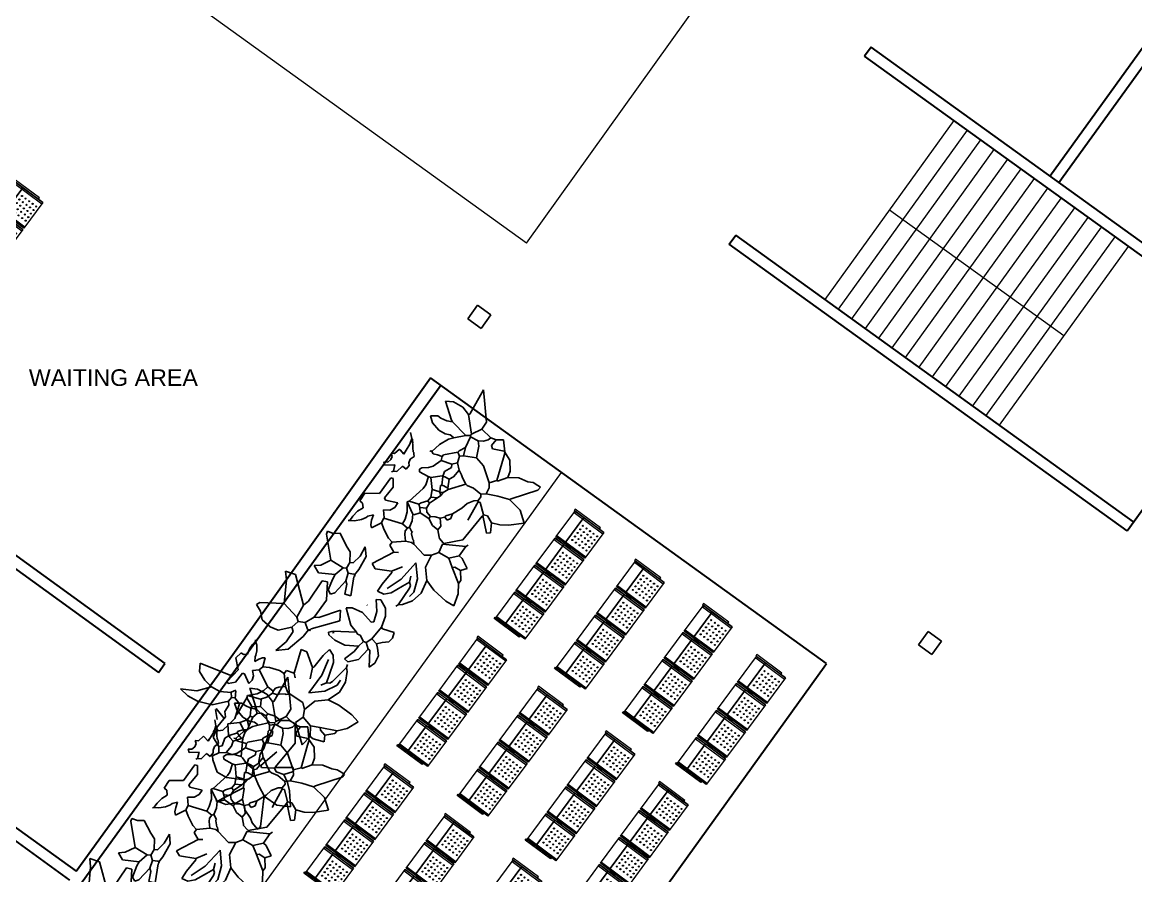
# Model space of a CAD drawing. Header units: metres. Extents: x 141303 to 146299, y 125960 to 127091.
# Drawn here: x 145985.33 to 146005.54, y 126148.64 to 126164.12 of the extents above; entities that cross this region are included whole.
import ezdxf

# ---------------------------------------------------------------- set-up
doc = ezdxf.new("R2010")
doc.units = ezdxf.units.M
doc.header["$MEASUREMENT"] = 0
for name, color, linetype, lineweight in [('ELEVATION', 7, 'Continuous', 20), ('LETTERING', 50, 'Continuous', 30), ('new column', 4, 'Continuous', 25), ('NVMI_WALL', 7, 'Continuous', 30), ('STAIR', 93, 'Continuous', 25)]:
    doc.layers.add(name, color=color, linetype=linetype, lineweight=lineweight)
doc.layers.add('FURNITURE', color=6, linetype='Continuous')
doc.layers.add('Plants', color=92, linetype='Continuous')
doc.layers.get('0').off()
doc.styles.get("Standard").update_dxf_attribs({"font": 'arial.ttf'})

# ---------------------------------------------------------------- blocks, each defined once
blk = doc.blocks.new('6')
at = {"layer": 'Plants'}
for p, q in [((5427.1, 14760.7), (5428.5, 14780.5)), ((5428.5, 14780.5), (5446, 14753.6)), ((5478.5, 14773.4), (5492, 14782.8)), ((5492, 14782.8), (5512.5, 14718.4)), ((5431.2, 14739.4), (5427.1, 14760.7)), ((5471.7, 14755), (5478.5, 14773.4)), ((5645.7, 14756.7), (5650.5, 14771.1)), ((5657.7, 14768.7), (5650.5, 14771.1)), ((5686.5, 14730.3), (5657.7, 14768.7)), ((5724.9, 14756.7), (5736.9, 14768.7)), ((5744.1, 14749.5), (5736.9, 14768.7)), ((5446, 14753.6), (5470.4, 14736.6)), ((5470.4, 14736.6), (5471.7, 14755)), ((5633.4, 14722.7), (5634.5, 14743.4)), ((5634.5, 14743.4), (5645.7, 14756.7)), ((5686.5, 14730.3), (5724.9, 14756.7)), ((5708.1, 14699.1), (5744.1, 14749.5)), ((5810, 14713.7), (5844.1, 14753)), ((5844.1, 14753), (5849.6, 14754.9)), ((5853.3, 14743.8), (5849.6, 14754.9)), ((5861.9, 14733.6), (5853.3, 14743.8)), ((5935.7, 14743.8), (5953.4, 14746)), ((5935.7, 14743.8), (5935.7, 14737.2)), ((5953.4, 14746), (5971.1, 14723.9)), ((6020.4, 14750.6), (6024.1, 14756.2)), ((6033.3, 14735.9), (6020.4, 14750.6)), ((6028.8, 14750.1), (6024.1, 14756.2)), ((6036.3, 14748.8), (6028.8, 14750.1)), ((6042.6, 14750.8), (6036.3, 14748.8)), ((6046.2, 14756.2), (6042.6, 14750.8)), ((6049.9, 14750.6), (6046.2, 14756.2)), ((6062.8, 14748.8), (6049.9, 14750.6)), ((6061, 14735.9), (6062.8, 14746.9)), ((6062.8, 14746.9), (6062.8, 14748.8)), ((6094.2, 14743.3), (6083.3, 14738.9)), ((6094.2, 14743.3), (6101.6, 14752.5)), ((6094.2, 14741.4), (6094.2, 14743.3)), ((6151.4, 14743.3), (6143.8, 14731.6)), ((6151.4, 14743.3), (6160.7, 14732.2)), ((5443.8, 14713), (5431.2, 14739.4)), ((5470.4, 14736.6), (5473.4, 14718.1)), ((5544, 14735.9), (5529.3, 14717.4)), ((5558.8, 14734), (5544, 14735.9)), ((5558.8, 14734), (5558.8, 14728.5)), ((5558.8, 14728.5), (5564.3, 14723)), ((5574.5, 14726.3), (5585.3, 14727.4)), ((5585.3, 14727.4), (5593.9, 14726.6)), ((5593.9, 14726.6), (5595.7, 14728.5)), ((5681.7, 14694.3), (5686.5, 14730.3)), ((5775.5, 14717.3), (5781.1, 14732.1)), ((5790.3, 14722.8), (5781.1, 14732.1)), ((5850.8, 14707.8), (5861.9, 14733.6)), ((5893.6, 14735), (5891.4, 14737.2)), ((5903.9, 14735.8), (5893.6, 14735)), ((5893.6, 14735), (5899, 14727.3)), ((5899, 14727.3), (5909.2, 14718.3)), ((5916.9, 14734.5), (5903.9, 14735.8)), ((5929, 14730.5), (5916.9, 14734.5)), ((5935.7, 14737.2), (5929, 14730.5)), ((6018.6, 14732.2), (6022.2, 14730.3)), ((6022.2, 14730.3), (6033.3, 14735.9)), ((6025.9, 14724.8), (6022.2, 14730.3)), ((6069.8, 14736.9), (6061, 14735.9)), ((6083.3, 14738.9), (6069.8, 14736.9)), ((6075.8, 14724.8), (6081.3, 14730.3)), ((6081.3, 14730.3), (6094.2, 14741.4)), ((6143.8, 14731.6), (6140.7, 14713.2)), ((6161.2, 14724.4), (6160.7, 14732.2)), ((6171.7, 14706.3), (6192.8, 14738.9)), ((6192.8, 14738.9), (6201.5, 14726)), ((5469.7, 14692.7), (5443.8, 14713)), ((5473.4, 14718.1), (5486, 14699.7)), ((5496, 14715.6), (5497.9, 14719.3)), ((5507.1, 14706.3), (5496, 14715.6)), ((5529.3, 14717.4), (5497.9, 14719.3)), ((5564.3, 14723), (5574.5, 14726.3)), ((5580.9, 14712.8), (5573.4, 14708.9)), ((5589.4, 14720.2), (5580.9, 14712.8)), ((5593.9, 14726.6), (5589.4, 14720.2)), ((5638.5, 14706.3), (5633.4, 14722.7)), ((5793.4, 14689.7), (5775.5, 14717.3)), ((5810, 14713.7), (5790.3, 14722.8)), ((5813.7, 14686), (5810, 14713.7)), ((5909.2, 14718.3), (5918.1, 14713.6)), ((5918.1, 14713.6), (5922.4, 14712.8)), ((5922.4, 14712.8), (5931.3, 14706.2)), ((5971.1, 14723.9), (6008.8, 14726.1)), ((5997.7, 14710.6), (6011, 14721.7)), ((6011, 14721.7), (6008.8, 14726.1)), ((6040.7, 14723), (6025.9, 14724.8)), ((6040.7, 14713.7), (6040.7, 14723)), ((6049.9, 14713.7), (6040.7, 14713.7)), ((6054, 14717.4), (6049.9, 14713.7)), ((6061.2, 14719.8), (6054, 14717.4)), ((6070.2, 14717.4), (6061.2, 14719.8)), ((6073.9, 14721.1), (6070.2, 14717.4)), ((6073.9, 14721.1), (6075.8, 14723)), ((6075.8, 14723), (6075.8, 14724.8)), ((6140.7, 14713.2), (6142.9, 14698.6)), ((6164.3, 14712.5), (6161.2, 14724.4)), ((6169.9, 14702.7), (6164.3, 14712.5)), ((6201.5, 14726), (6205.3, 14705.6)), ((5441, 14702.2), (5427.7, 14687.4)), ((5438.3, 14677.9), (5443.2, 14702.2)), ((5486.3, 14700.1), (5478.9, 14692.7)), ((5495.7, 14695.4), (5486.3, 14700.1)), ((5529.3, 14706.3), (5507.1, 14706.3)), ((5521.9, 14684.2), (5531.1, 14702.7)), ((5531.1, 14702.7), (5529.3, 14706.3)), ((5545.9, 14695.3), (5539.2, 14686.9)), ((5555.1, 14686), (5545.9, 14695.3)), ((5569.9, 14708.2), (5562.5, 14702.7)), ((5562.5, 14702.7), (5571.1, 14699.3)), ((5573.4, 14708.9), (5569.9, 14708.2)), ((5571.1, 14699.3), (5577.5, 14695.7)), ((5577.5, 14695.7), (5580.9, 14691.6)), ((5660.1, 14689.6), (5638.5, 14706.3)), ((5681.7, 14694.3), (5708.1, 14699.1)), ((5720.1, 14696.8), (5708.1, 14699.1)), ((5768.1, 14701.5), (5720.1, 14696.8)), ((5772.9, 14691.9), (5768.1, 14701.5)), ((5830.3, 14682.4), (5846.9, 14695.3)), ((5846.9, 14695.3), (5850.8, 14707.8)), ((5913.2, 14697.9), (5909.1, 14692.9)), ((5921, 14702.1), (5913.2, 14697.9)), ((5931.3, 14706.2), (5921, 14702.1)), ((5940.1, 14686.2), (5951.2, 14697.3)), ((5951.2, 14697.3), (5959.2, 14687.2)), ((5968.9, 14706.2), (5971.1, 14710.6)), ((5980, 14684), (5968.9, 14706.2)), ((5971.1, 14710.6), (5997.7, 14710.6)), ((6099.8, 14697.1), (6097.9, 14700.8)), ((6097.9, 14691.6), (6099.8, 14697.1)), ((6119.9, 14694.3), (6099.8, 14697.1)), ((6101.6, 14697.1), (6099.8, 14697.1)), ((6142.9, 14698.6), (6147.8, 14689.7)), ((6166.2, 14665.7), (6169.9, 14702.7)), ((6169.9, 14702.7), (6171.7, 14706.3)), ((6205.3, 14705.6), (6201.3, 14687.9)), ((6256.9, 14695.5), (6203.1, 14686)), ((6212.3, 14651), (6256.9, 14695.5)), ((5442, 14677.9), (5449.4, 14685.3)), ((5449.4, 14685.3), (5464.1, 14687.2)), ((5464.1, 14687.2), (5469.7, 14692.7)), ((5469.7, 14692.7), (5478.9, 14692.7)), ((5482.6, 14687.2), (5478.9, 14692.7)), ((5479.5, 14673.2), (5482.6, 14687.2)), ((5494.4, 14695.1), (5482.2, 14686.5)), ((5530.7, 14683.3), (5521.9, 14684.2)), ((5539.2, 14686.9), (5530.7, 14683.3)), ((5540.3, 14651), (5555.1, 14686)), ((5564.3, 14684.2), (5555.1, 14686)), ((5564.3, 14684.2), (5580.9, 14691.6)), ((5564.3, 14684.2), (5571.4, 14672.7)), ((5604.8, 14684.6), (5622.4, 14667.3)), ((5631.3, 14679.9), (5604.8, 14684.6)), ((5631.3, 14679.9), (5655.3, 14682.4)), ((5655.3, 14682.4), (5660.1, 14689.6)), ((5676.9, 14687.1), (5660.1, 14689.6)), ((5676.9, 14687.1), (5681.7, 14694.3)), ((5684.1, 14675.2), (5676.9, 14687.1)), ((5744.1, 14670.4), (5772.9, 14691.9)), ((5761.6, 14680.9), (5758.6, 14672.1)), ((5784.2, 14687.9), (5761.6, 14680.9)), ((5784.2, 14687.9), (5793.4, 14689.7)), ((5813.7, 14686), (5793.4, 14689.7)), ((5811.8, 14671.3), (5817.4, 14680.5)), ((5817.4, 14680.5), (5813.7, 14686)), ((5817.4, 14680.5), (5830.3, 14682.4)), ((5834, 14676.8), (5830.3, 14682.4)), ((5929, 14684), (5909.1, 14692.9)), ((5930, 14684.2), (5922.9, 14672.7)), ((5930, 14684.2), (5939.2, 14686)), ((5954, 14651), (5939.2, 14686)), ((5959.2, 14687.2), (5969.4, 14683)), ((5969.4, 14683), (5980, 14684)), ((6053.6, 14689.7), (6057.3, 14693.4)), ((6057.3, 14671.3), (6053.6, 14689.7)), ((6057.3, 14693.4), (6062.8, 14691.6)), ((6062.8, 14691.6), (6071.6, 14681.8)), ((6071.6, 14681.8), (6079.2, 14676.8)), ((6101.6, 14684.2), (6097.9, 14691.6)), ((6105.3, 14675), (6101.6, 14684.2)), ((6139.1, 14686.7), (6119.9, 14694.3)), ((6147.8, 14680.5), (6139.1, 14686.7)), ((6147.8, 14689.7), (6147.8, 14682.4)), ((6147.8, 14680.5), (6147.8, 14682.4)), ((6166.2, 14665.7), (6147.8, 14680.5)), ((6175.4, 14658.4), (6201.3, 14687.9)), ((6203.1, 14686), (6201.3, 14687.9)), ((5389, 14651), (5396.4, 14671.3)), ((5408.4, 14674.8), (5396.4, 14671.3)), ((5404.7, 14677.9), (5442, 14677.9)), ((5419, 14665.7), (5404.8, 14677.9)), ((5418.5, 14651), (5435.1, 14665.7)), ((5433.1, 14663.9), (5419, 14665.7)), ((5451.8, 14649.1), (5435.1, 14665.7)), ((5479.5, 14673.2), (5451.5, 14661.5)), ((5461, 14663.9), (5457.8, 14664.2)), ((5497.9, 14669.4), (5461, 14663.9)), ((5490.5, 14651), (5497.9, 14669.4)), ((5497.9, 14669.4), (5501.6, 14671.3)), ((5512.7, 14647.3), (5501.6, 14671.3)), ((5501.6, 14671.3), (5516.5, 14658.8)), ((5571.4, 14672.7), (5579.6, 14654.2)), ((5622.4, 14667.3), (5660.1, 14660.8)), ((5676.9, 14663.2), (5684.1, 14675.2)), ((5703.3, 14668), (5684.1, 14675.2)), ((5703.3, 14668), (5744.1, 14670.4)), ((5708.1, 14660.8), (5703.3, 14668)), ((5758.6, 14672.1), (5765.7, 14667.6)), ((5797.1, 14665.7), (5765.7, 14667.6)), ((5793.4, 14660.2), (5797.1, 14665.7)), ((5797.1, 14665.7), (5811.8, 14671.3)), ((5817.4, 14662), (5811.8, 14671.3)), ((5859.3, 14665.2), (5830.3, 14660.2)), ((5852.4, 14675), (5834, 14676.8)), ((5852.4, 14675), (5872.9, 14678.5)), ((5872.9, 14678.5), (5859.3, 14665.2)), ((5922.9, 14672.7), (5914.8, 14654.2)), ((5992.7, 14671.3), (5977.8, 14658.8)), ((5981.6, 14647.3), (5992.7, 14671.3)), ((5996.4, 14669.4), (5992.7, 14671.3)), ((5996.4, 14669.4), (6033.3, 14663.9)), ((6003.8, 14651), (5996.4, 14669.4)), ((6033.3, 14663.9), (6041.7, 14664.6)), ((6041.7, 14664.6), (6057.5, 14670.9)), ((6042.6, 14649.1), (6059.2, 14665.7)), ((6059.2, 14665.7), (6057.3, 14671.3)), ((6075.8, 14651), (6059.2, 14665.7)), ((6079.2, 14676.8), (6097.9, 14671.3)), ((6097.9, 14671.3), (6105.3, 14675)), ((6105.3, 14651), (6097.9, 14671.3)), ((6109, 14675), (6105.3, 14675)), ((6131.1, 14656.5), (6109, 14675)), ((6171.7, 14658.4), (6166.2, 14665.7)), ((5361.3, 14643.6), (5366.9, 14649.1)), ((5379.8, 14643.6), (5366.9, 14649.1)), ((5379.8, 14643.6), (5389, 14651)), ((5394.5, 14647.3), (5389, 14651)), ((5409.3, 14652.8), (5394.5, 14647.3)), ((5418.5, 14649.1), (5409.3, 14652.8)), ((5416.7, 14645.4), (5418.5, 14649.1)), ((5418.5, 14649.1), (5418.5, 14651)), ((5433.3, 14639.9), (5418.5, 14649.1)), ((5451.5, 14661.5), (5437.6, 14663.3)), ((5446.2, 14636.2), (5451.8, 14649.1)), ((5464.7, 14641.7), (5451.8, 14649.1)), ((5473.9, 14641.7), (5485, 14649.1)), ((5485, 14649.1), (5490.5, 14651)), ((5494.2, 14645.4), (5490.5, 14651)), ((5516.5, 14658.8), (5530.1, 14652.8)), ((5530.1, 14652.8), (5540.3, 14651)), ((5540.3, 14638.1), (5540.3, 14651)), ((5579.6, 14654.2), (5580.9, 14643.6)), ((5676.9, 14660.8), (5660.1, 14660.8)), ((5676.9, 14660.8), (5676.9, 14663.2)), ((5679.3, 14658.4), (5676.9, 14660.8)), ((5676.9, 14658.4), (5676.9, 14660.8)), ((5676.9, 14658.4), (5679.3, 14658.4)), ((5679.3, 14658.4), (5681.7, 14658.4)), ((5729.7, 14624.8), (5681.7, 14658.4)), ((5746.5, 14636.8), (5708.1, 14660.8)), ((5775.7, 14650.6), (5793.4, 14660.2)), ((5781.2, 14639.6), (5775.7, 14650.6)), ((5781.2, 14639.6), (5813.7, 14658.4)), ((5815.5, 14658.4), (5813.7, 14658.4)), ((5815.5, 14658.4), (5817.4, 14660.2)), ((5817.4, 14658.4), (5815.5, 14658.4)), ((5817.4, 14660.2), (5817.4, 14662)), ((5817.4, 14660.2), (5830.3, 14660.2)), ((5817.4, 14658.4), (5817.4, 14660.2)), ((5914.8, 14654.2), (5913.4, 14643.6)), ((5964.2, 14652.8), (5954, 14651)), ((5954, 14638.1), (5954, 14651)), ((5977.8, 14658.8), (5964.2, 14652.8)), ((6000.1, 14645.4), (6003.8, 14651)), ((6009.3, 14649.1), (6003.8, 14651)), ((6020.4, 14641.7), (6009.3, 14649.1)), ((6029.6, 14641.7), (6042.6, 14649.1)), ((6048.1, 14636.2), (6042.6, 14649.1)), ((6061, 14639.9), (6075.8, 14649.1)), ((6075.8, 14649.1), (6085, 14652.8)), ((6075.8, 14649.1), (6075.8, 14651)), ((6077.6, 14645.4), (6075.8, 14649.1)), ((6085, 14652.8), (6099.8, 14647.3)), ((6099.8, 14647.3), (6105.3, 14651)), ((6114.5, 14643.6), (6105.3, 14651)), ((6114.5, 14643.6), (6127.4, 14649.1)), ((6127.4, 14649.1), (6131.1, 14656.5)), ((6133, 14643.6), (6127.4, 14649.1)), ((6134.8, 14656.5), (6131.1, 14656.5)), ((6133, 14643.6), (6147.8, 14651)), ((6147.8, 14651), (6134.8, 14656.5)), ((6147.8, 14651), (6169.9, 14656.5)), ((6169.9, 14656.5), (6171.7, 14658.4)), ((6173.6, 14639.9), (6169.9, 14656.5)), ((6175.4, 14658.4), (6171.7, 14658.4)), ((6195.7, 14649.1), (6175.4, 14658.4)), ((6193.9, 14625.1), (6195.7, 14649.1)), ((6195.7, 14649.1), (6212.3, 14651)), ((5348.4, 14621.4), (5361.3, 14643.6)), ((5389, 14632.5), (5379.8, 14643.6)), ((5392.7, 14623.3), (5389, 14632.5)), ((5389, 14632.5), (5405.6, 14632.5)), ((5405.6, 14632.5), (5414.8, 14636.2)), ((5414.8, 14636.2), (5416.7, 14645.4)), ((5429.6, 14627), (5414.8, 14636.2)), ((5429.6, 14627), (5431.5, 14636.2)), ((5431.5, 14636.2), (5433.3, 14639.9)), ((5435.1, 14641.7), (5433.3, 14639.9)), ((5446.2, 14634.4), (5435.1, 14641.7)), ((5442.5, 14628.8), (5446.2, 14634.4)), ((5446.2, 14634.4), (5446.2, 14636.2)), ((5449.9, 14628.8), (5446.2, 14634.4)), ((5457.3, 14630.7), (5464.7, 14641.7)), ((5457.3, 14630.7), (5475.7, 14636.2)), ((5464.7, 14641.7), (5473.9, 14641.7)), ((5475.7, 14636.2), (5473.9, 14641.7)), ((5486.8, 14634.4), (5475.7, 14636.2)), ((5486.8, 14634.4), (5494.2, 14645.4)), ((5492.4, 14628.8), (5486.8, 14634.4)), ((5501.6, 14638.1), (5494.2, 14645.4)), ((5499.7, 14617.8), (5501.6, 14638.1)), ((5501.6, 14638.1), (5512.7, 14645.4)), ((5523.7, 14639.9), (5512.7, 14647.3)), ((5512.7, 14645.4), (5512.7, 14647.3)), ((5536.7, 14636.2), (5523.7, 14639.9)), ((5536.7, 14636.2), (5540.3, 14638.1)), ((5540.3, 14627), (5536.7, 14636.2)), ((5547.7, 14638.1), (5540.3, 14638.1)), ((5553.3, 14634.4), (5547.7, 14638.1)), ((5562.5, 14625.1), (5553.3, 14634.4)), ((5562.5, 14625.1), (5580.9, 14643.6)), ((5588.3, 14643.6), (5580.9, 14643.6)), ((5593.9, 14628.8), (5588.3, 14643.6)), ((5593.9, 14628.8), (5638.2, 14647.3)), ((5625.2, 14608.5), (5641.9, 14636.2)), ((5638.2, 14647.3), (5641.9, 14636.2)), ((5729.7, 14624.8), (5746.5, 14636.8)), ((5856.1, 14647.3), (5852.4, 14636.2)), ((5869.1, 14608.5), (5852.4, 14636.2)), ((5900.4, 14628.8), (5856.1, 14647.3)), ((5900.4, 14628.8), (5906, 14643.6)), ((5906, 14643.6), (5913.4, 14643.6)), ((5931.8, 14625.1), (5913.4, 14643.6)), ((5931.8, 14625.1), (5941, 14634.4)), ((5941, 14634.4), (5946.6, 14638.1)), ((5946.6, 14638.1), (5954, 14638.1)), ((5957.6, 14636.2), (5954, 14638.1)), ((5954, 14627), (5957.6, 14636.2)), ((5957.6, 14636.2), (5970.6, 14639.9)), ((5970.6, 14639.9), (5981.6, 14647.3)), ((5981.6, 14645.4), (5981.6, 14647.3)), ((5992.7, 14638.1), (5981.6, 14645.4)), ((5992.7, 14638.1), (6000.1, 14645.4)), ((5994.6, 14617.8), (5992.7, 14638.1)), ((6007.5, 14634.4), (6000.1, 14645.4)), ((6001.9, 14628.8), (6007.5, 14634.4)), ((6007.5, 14634.4), (6018.6, 14636.2)), ((6018.6, 14636.2), (6020.4, 14641.7)), ((6037, 14630.7), (6018.6, 14636.2)), ((6029.6, 14641.7), (6020.4, 14641.7)), ((6037, 14630.7), (6029.6, 14641.7)), ((6044.4, 14628.8), (6048.1, 14634.4)), ((6048.1, 14634.4), (6059.2, 14641.7)), ((6048.1, 14634.4), (6048.1, 14636.2)), ((6051.8, 14628.8), (6048.1, 14634.4)), ((6059.2, 14641.7), (6061, 14639.9)), ((6062.8, 14636.2), (6061, 14639.9)), ((6064.7, 14627), (6062.8, 14636.2)), ((6064.7, 14627), (6079.5, 14636.2)), ((6079.5, 14636.2), (6077.6, 14645.4)), ((6088.7, 14632.5), (6079.5, 14636.2)), ((6105.3, 14632.5), (6088.7, 14632.5)), ((6101.6, 14623.3), (6105.3, 14632.5)), ((6105.3, 14632.5), (6114.5, 14643.6)), ((6145.9, 14621.4), (6133, 14643.6)), ((6145.9, 14621.4), (6166.2, 14632.5)), ((6166.2, 14632.5), (6173.6, 14639.9)), ((6173.6, 14639.9), (6179.7, 14631.5)), ((5352.1, 14601.1), (5348.4, 14621.4)), ((5396.4, 14617.8), (5392.7, 14623.3)), ((5401.9, 14604.8), (5396.4, 14617.8)), ((5401.9, 14604.8), (5431.5, 14625.1)), ((5431.5, 14625.1), (5429.6, 14627)), ((5431.5, 14625.1), (5442.5, 14628.8)), ((5442.5, 14628.8), (5449.9, 14628.8)), ((5449.9, 14628.8), (5457.3, 14630.7)), ((5488.7, 14610.4), (5494.2, 14617.8)), ((5494.2, 14617.8), (5492.4, 14628.8)), ((5494.2, 14617.8), (5499.7, 14617.8)), ((5505.3, 14603.9), (5499.7, 14617.8)), ((5544, 14625.1), (5540.3, 14627)), ((5540.3, 14625.1), (5540.3, 14627)), ((5551.4, 14615.9), (5544, 14625.1)), ((5557, 14614.1), (5562.5, 14625.1)), ((5593.9, 14628.8), (5588.3, 14621.4)), ((5694.4, 14608.2), (5694.6, 14624.3)), ((5694.6, 14624.3), (5698.3, 14628)), ((5705.7, 14622.5), (5698.3, 14628)), ((5704.7, 14618.9), (5702.3, 14621.3)), ((5733.3, 14585.5), (5705.7, 14622.5)), ((5736.7, 14602.9), (5757.3, 14631.7)), ((5757.3, 14631.7), (5764.7, 14622.5)), ((5764.7, 14622.5), (5770.6, 14601.1)), ((5900.4, 14628.8), (5906, 14621.4)), ((5937.3, 14614.1), (5931.8, 14625.1)), ((5942.9, 14615.9), (5950.3, 14625.1)), ((5950.3, 14625.1), (5954, 14627)), ((5954, 14625.1), (5954, 14627)), ((5989, 14603.9), (5994.6, 14617.8)), ((6000.1, 14617.8), (5994.6, 14617.8)), ((6000.1, 14617.8), (6001.9, 14628.8)), ((6005.6, 14610.4), (6000.1, 14617.8)), ((6044.4, 14628.8), (6037, 14630.7)), ((6051.8, 14628.8), (6044.4, 14628.8)), ((6062.8, 14625.1), (6051.8, 14628.8)), ((6062.8, 14625.1), (6064.7, 14627)), ((6092.4, 14604.8), (6062.8, 14625.1)), ((6092.4, 14604.8), (6097.9, 14617.8)), ((6097.9, 14617.8), (6101.6, 14623.3)), ((6142.2, 14601.1), (6145.9, 14621.4)), ((6179.7, 14631.5), (6187.3, 14626.1)), ((6187.3, 14626.1), (6193.9, 14625.1)), ((6197.6, 14614.1), (6193.9, 14625.1)), ((5370.5, 14571.6), (5352.1, 14601.1)), ((5398.2, 14588.2), (5401.9, 14601.1)), ((5401.9, 14601.1), (5401.9, 14604.8)), ((5477.6, 14595.6), (5485, 14601.1)), ((5485, 14601.1), (5488.7, 14610.4)), ((5496, 14590.1), (5485, 14601.1)), ((5505.3, 14590.1), (5505.3, 14603.9)), ((5551.4, 14614.1), (5551.4, 14615.9)), ((5557, 14608.5), (5551.4, 14614.1)), ((5557, 14608.5), (5557, 14614.1)), ((5557, 14608.5), (5560.6, 14579)), ((5625.2, 14608.5), (5604.9, 14597.4)), ((5625.2, 14608.5), (5627.1, 14606.7)), ((5627.1, 14606.7), (5656.6, 14606.7)), ((5656.6, 14606.7), (5673.2, 14604.8)), ((5673.2, 14604.8), (5669.5, 14591.9)), ((5699.4, 14586.9), (5694.4, 14608.2)), ((5733.3, 14585.5), (5736.7, 14602.9)), ((5770.6, 14601.1), (5766.6, 14576.3)), ((5837.7, 14606.7), (5821.1, 14604.8)), ((5821.1, 14604.8), (5824.8, 14591.9)), ((5867.2, 14606.7), (5837.7, 14606.7)), ((5869.1, 14608.5), (5867.2, 14606.7)), ((5869.1, 14608.5), (5889.4, 14597.4)), ((5937.3, 14608.5), (5933.7, 14579)), ((5937.3, 14608.5), (5942.9, 14614.1)), ((5937.3, 14608.5), (5937.3, 14614.1)), ((5942.9, 14614.1), (5942.9, 14615.9)), ((5989, 14590.1), (5989, 14603.9)), ((5998.3, 14590.1), (6009.3, 14601.1)), ((6009.3, 14601.1), (6005.6, 14610.4)), ((6016.7, 14595.6), (6009.3, 14601.1)), ((6092.4, 14601.1), (6092.4, 14604.8)), ((6096.1, 14588.2), (6092.4, 14601.1)), ((6123.8, 14571.6), (6142.2, 14601.1)), ((6179.1, 14608.5), (6182.8, 14614.1)), ((6190.2, 14588.2), (6179.1, 14608.5)), ((6182.8, 14614.1), (6197.6, 14614.1)), ((6190.2, 14586.4), (6206.8, 14603)), ((6206.8, 14603), (6197.6, 14614.1)), ((5304.1, 14588.2), (5310.4, 14568.4)), ((5304.1, 14586.4), (5304.1, 14588.2)), ((5398.2, 14569.8), (5398.2, 14588.2)), ((5442.5, 14580.8), (5462.8, 14588.2)), ((5462.8, 14588.2), (5473.9, 14595.6)), ((5462.8, 14588.2), (5472.1, 14584.5)), ((5472.1, 14584.5), (5479.4, 14588.2)), ((5473.9, 14595.6), (5477.6, 14595.6)), ((5479.4, 14588.2), (5477.6, 14595.6)), ((5505.3, 14590.1), (5496, 14590.1)), ((5514.5, 14579), (5505.3, 14590.1)), ((5656.9, 14594), (5625.4, 14584.6)), ((5658.5, 14582.7), (5669.5, 14591.9)), ((5714.9, 14565.2), (5699.4, 14586.9)), ((5731.5, 14581.8), (5733.3, 14585.5)), ((5790.1, 14580.7), (5807.2, 14596.6)), ((5812.7, 14589.2), (5805.4, 14571.8)), ((5807.2, 14596.6), (5812.7, 14589.2)), ((5835.8, 14582.7), (5824.8, 14591.9)), ((5837.4, 14594), (5868.9, 14584.6)), ((5979.8, 14579), (5989, 14590.1)), ((5989, 14590.1), (5998.3, 14590.1)), ((6014.9, 14588.2), (6016.7, 14595.6)), ((6022.2, 14584.5), (6014.9, 14588.2)), ((6020.4, 14595.6), (6016.7, 14595.6)), ((6031.5, 14588.2), (6020.4, 14595.6)), ((6031.5, 14588.2), (6022.2, 14584.5)), ((6051.8, 14580.8), (6031.5, 14588.2)), ((6096.1, 14569.8), (6096.1, 14588.2)), ((6190.2, 14588.2), (6183.9, 14568.4)), ((6190.2, 14586.4), (6190.2, 14588.2)), ((5315.2, 14580.8), (5305.9, 14584.5)), ((5357.6, 14562.4), (5315.2, 14580.8)), ((5357.6, 14562.4), (5370.5, 14571.6)), ((5370.5, 14571.6), (5378.2, 14564.9)), ((5390.8, 14562.4), (5398.2, 14569.8)), ((5401.9, 14566.1), (5398.2, 14569.8)), ((5416.3, 14572), (5411.1, 14566.1)), ((5429, 14579.1), (5416.3, 14572)), ((5442.5, 14580.8), (5429, 14579.1)), ((5516.4, 14577.2), (5514.5, 14579)), ((5518.2, 14566.1), (5516.4, 14577.2)), ((5551.4, 14567.9), (5560.6, 14579)), ((5625.4, 14584.6), (5582.6, 14582.2)), ((5582.6, 14582.2), (5604.7, 14560.2)), ((5619.7, 14567.9), (5608.6, 14573.5)), ((5619.7, 14567.9), (5634.5, 14573.5)), ((5634.5, 14573.5), (5658.5, 14582.7)), ((5701.1, 14564.7), (5678, 14570.8)), ((5678, 14561.6), (5678, 14570.8)), ((5727.8, 14563.4), (5733.3, 14576.3)), ((5733.3, 14576.3), (5731.5, 14581.8)), ((5770.3, 14572.6), (5766.6, 14576.3)), ((5770.3, 14572.6), (5790.1, 14580.7)), ((5805.4, 14571.8), (5793.5, 14562.1)), ((5859.8, 14573.5), (5835.8, 14582.7)), ((5874.6, 14567.9), (5859.8, 14573.5)), ((5868.9, 14584.6), (5911.7, 14582.2)), ((5874.6, 14567.9), (5885.7, 14573.5)), ((5911.7, 14582.2), (5889.6, 14560.2)), ((5942.9, 14567.9), (5933.7, 14579)), ((5976.1, 14566.1), (5978, 14577.2)), ((5978, 14577.2), (5979.8, 14579)), ((6051.8, 14580.8), (6065.3, 14579.1)), ((6065.3, 14579.1), (6078, 14572)), ((6078, 14572), (6083.2, 14566.1)), ((6092.4, 14566.1), (6096.1, 14569.8)), ((6103.5, 14562.4), (6096.1, 14569.8)), ((6123.8, 14571.6), (6116.1, 14564.9)), ((6136.7, 14562.4), (6123.8, 14571.6)), ((6136.7, 14562.4), (6179.1, 14580.8)), ((6179.1, 14580.8), (6188.4, 14584.5)), ((5310.4, 14568.4), (5326.5, 14554.2)), ((5326.5, 14554.2), (5339.2, 14549.5)), ((5339.2, 14549.5), (5357.6, 14560.5)), ((5357.6, 14560.5), (5357.6, 14562.4)), ((5378.2, 14564.9), (5390.8, 14562.4)), ((5390.8, 14562.4), (5379.9, 14541.8)), ((5411.1, 14566.1), (5401.9, 14566.1)), ((5413, 14564.2), (5411.1, 14566.1)), ((5411.1, 14560.5), (5413, 14564.2)), ((5425.9, 14540.2), (5411.1, 14560.5)), ((5413, 14564.2), (5453.6, 14556.8)), ((5518.2, 14564.2), (5489.4, 14540.2)), ((5496, 14527.3), (5521.3, 14565.2)), ((5518.2, 14566.1), (5518.2, 14564.2)), ((5538.5, 14560.5), (5521.3, 14565.2)), ((5534.8, 14538.4), (5538.5, 14560.5)), ((5551.4, 14567.9), (5538.5, 14560.5)), ((5577.3, 14562.4), (5551.4, 14567.9)), ((5595.7, 14543.9), (5577.3, 14562.4)), ((5604.7, 14560.2), (5629.5, 14548.8)), ((5623.4, 14562.4), (5619.7, 14567.9)), ((5628.9, 14560.5), (5623.4, 14562.4)), ((5667.7, 14556.8), (5628.9, 14560.5)), ((5662.1, 14550.7), (5667.7, 14556.8)), ((5667.7, 14556.8), (5673.2, 14558.7)), ((5694.6, 14548.6), (5678, 14561.6)), ((5714.9, 14565.2), (5701.1, 14564.7)), ((5727.8, 14563.4), (5714.9, 14565.2)), ((5722.3, 14546.8), (5729.7, 14557.9)), ((5729.7, 14557.9), (5727.8, 14563.4)), ((5742.6, 14554.2), (5729.7, 14557.9)), ((5740.7, 14541.2), (5742.6, 14554.2)), ((5742.6, 14554.2), (5772.1, 14554.2)), ((5770.3, 14550.5), (5772.1, 14554.2)), ((5793.5, 14562.1), (5772.1, 14554.2)), ((5826.6, 14556.8), (5821.1, 14558.7)), ((5826.6, 14556.8), (5865.4, 14560.5)), ((5832.2, 14550.7), (5826.6, 14556.8)), ((5889.6, 14560.2), (5864.8, 14548.8)), ((5865.4, 14560.5), (5870.9, 14562.4)), ((5870.9, 14562.4), (5874.6, 14567.9)), ((5898.6, 14543.9), (5917, 14562.4)), ((5917, 14562.4), (5942.9, 14567.9)), ((5942.9, 14567.9), (5955.8, 14560.5)), ((5955.8, 14560.5), (5973, 14565.2)), ((5959.5, 14538.4), (5955.8, 14560.5)), ((5998.3, 14527.3), (5973, 14565.2)), ((5976.1, 14566.1), (5976.1, 14564.2)), ((5976.1, 14564.2), (6004.9, 14540.2)), ((6081.3, 14564.2), (6040.7, 14556.8)), ((6068.4, 14540.2), (6083.2, 14560.5)), ((6081.3, 14564.2), (6083.2, 14566.1)), ((6083.2, 14560.5), (6081.3, 14564.2)), ((6083.2, 14566.1), (6092.4, 14566.1)), ((6116.1, 14564.9), (6103.5, 14562.4)), ((6103.5, 14562.4), (6114.4, 14541.8)), ((6136.7, 14560.5), (6136.7, 14562.4)), ((6155.1, 14549.5), (6136.7, 14560.5)), ((6167.8, 14554.2), (6155.1, 14549.5)), ((6183.9, 14568.4), (6167.8, 14554.2)), ((5326.3, 14532.9), (5339.2, 14549.5)), ((5379.9, 14541.8), (5370.5, 14519.9)), ((5422.2, 14532.9), (5425.9, 14540.2)), ((5425.9, 14540.2), (5427.8, 14540.2)), ((5449.9, 14512.6), (5427.8, 14540.2)), ((5427.8, 14540.2), (5429.6, 14540.2)), ((5489.4, 14540.2), (5429.6, 14540.2)), ((5518.2, 14525.5), (5534.8, 14538.4)), ((5544, 14521.8), (5534.8, 14538.4)), ((5601.1, 14521.4), (5595.7, 14543.9)), ((5621.6, 14536.5), (5595.7, 14543.9)), ((5595.7, 14543.9), (5595.7, 14542.1)), ((5621.6, 14536.5), (5644.3, 14540)), ((5629.5, 14548.8), (5641.2, 14550)), ((5644.3, 14540), (5662.1, 14550.7)), ((5722.3, 14546.8), (5694.6, 14548.6)), ((5696.4, 14522.8), (5722.3, 14543.1)), ((5722.3, 14543.1), (5722.3, 14546.8)), ((5740.7, 14541.2), (5735.2, 14533.9)), ((5750, 14533.9), (5740.7, 14541.2)), ((5779.5, 14528.3), (5770.3, 14550.5)), ((5850, 14540), (5832.2, 14550.7)), ((5872.8, 14536.5), (5850, 14540)), ((5864.8, 14548.8), (5853.1, 14550)), ((5872.8, 14536.5), (5898.6, 14543.9)), ((5893.2, 14521.4), (5898.6, 14543.9)), ((5898.6, 14543.9), (5898.6, 14542.1)), ((5950.3, 14521.8), (5959.5, 14538.4)), ((5976.1, 14525.5), (5959.5, 14538.4)), ((6004.9, 14540.2), (6064.7, 14540.2)), ((6044.4, 14512.6), (6066.5, 14540.2)), ((6066.5, 14540.2), (6064.7, 14540.2)), ((6068.4, 14540.2), (6066.5, 14540.2)), ((6072.1, 14532.9), (6068.4, 14540.2)), ((6114.4, 14541.8), (6123.8, 14519.9)), ((6168.1, 14532.9), (6155.1, 14549.5)), ((5320.7, 14514.4), (5326.3, 14532.9)), ((5427.8, 14518.1), (5422.2, 14532.9)), ((5518.2, 14525.5), (5496, 14527.3)), ((5518.2, 14518.1), (5518.2, 14525.5)), ((5709.6, 14519.4), (5696.4, 14522.8)), ((5724.9, 14523), (5709.6, 14519.4)), ((5735.2, 14533.9), (5724.9, 14523)), ((5758.8, 14524.8), (5750, 14533.9)), ((5768.9, 14523.9), (5758.8, 14524.8)), ((5779.5, 14528.3), (5768.9, 14523.9)), ((5976.1, 14525.5), (5998.3, 14527.3)), ((5976.1, 14518.1), (5976.1, 14525.5)), ((5998.3, 14527.3), (6003.8, 14525.5)), ((6066.5, 14518.1), (6072.1, 14532.9)), ((6173.6, 14514.4), (6168.1, 14532.9)), ((5320.7, 14514.4), (5315.5, 14505.4)), ((5320.7, 14488.6), (5366.9, 14518.1)), ((5366.9, 14518.1), (5370.5, 14519.9)), ((5370.5, 14519.9), (5373.1, 14490.3)), ((5420.6, 14502.7), (5427.8, 14518.1)), ((5427.8, 14518.1), (5444.4, 14507)), ((5444.4, 14507), (5449.9, 14512.6)), ((5527.4, 14497.8), (5518.2, 14518.1)), ((5538.5, 14505.2), (5540.3, 14518.1)), ((5540.3, 14518.1), (5544, 14521.8)), ((5544, 14521.8), (5560.4, 14492.1)), ((5602.8, 14489.4), (5601.1, 14521.4)), ((5891.5, 14489.4), (5893.2, 14521.4)), ((5950.3, 14521.8), (5933.9, 14492.1)), ((5954, 14518.1), (5950.3, 14521.8)), ((5955.8, 14505.2), (5954, 14518.1)), ((5966.9, 14497.8), (5976.1, 14518.1)), ((6049.9, 14507), (6044.4, 14512.6)), ((6066.5, 14518.1), (6049.9, 14507)), ((6073.7, 14502.7), (6066.5, 14518.1)), ((6123.8, 14519.9), (6121.2, 14490.3)), ((6127.4, 14518.1), (6123.8, 14519.9)), ((6173.6, 14488.6), (6127.4, 14518.1)), ((6173.6, 14514.4), (6178.8, 14505.4)), ((5313.8, 14494.7), (5313.3, 14488.6)), ((5315.5, 14505.4), (5313.8, 14494.7)), ((5410.4, 14489.4), (5420.6, 14502.7)), ((5538.5, 14505.2), (5527.4, 14497.8)), ((5538.5, 14505.2), (5553.3, 14492.2)), ((5553.3, 14492.2), (5560.6, 14492.2)), ((5560.4, 14492.1), (5576.5, 14479.6)), ((5933.9, 14492.1), (5917.8, 14479.6)), ((5941, 14492.2), (5933.7, 14492.2)), ((5955.8, 14505.2), (5941, 14492.2)), ((5955.8, 14505.2), (5966.9, 14497.8)), ((6083.9, 14489.4), (6073.7, 14502.7)), ((6178.8, 14505.4), (6180.5, 14494.7)), ((6180.5, 14494.7), (6181, 14488.6)), ((5313.3, 14488.6), (5320.7, 14488.6)), ((5373.1, 14490.3), (5387.5, 14468.1)), ((5387.5, 14468.1), (5410.4, 14489.4)), ((5576.5, 14479.6), (5600.2, 14471.6)), ((5600.2, 14471.6), (5602.8, 14489.4)), ((5894.1, 14471.6), (5891.5, 14489.4)), ((5917.8, 14479.6), (5894.1, 14471.6)), ((6106.8, 14468.1), (6083.9, 14489.4)), ((6121.2, 14490.3), (6106.8, 14468.1)), ((6181, 14488.6), (6173.6, 14488.6))]:
    blk.add_line(p, q, dxfattribs=at)
at = {"layer": 'Plants', "ltscale": 0.05}
for p, q in [((6066.7, 14736.6), (6061.1, 14736.6)), ((6091.6, 14736.6), (6088.6, 14736.6))]:
    blk.add_line(p, q, dxfattribs=at)
at = {"layer": 'Plants'}
for centre, start, end in [((5479.5, 14673.2), 292.4667, 347.1957), ((5489.4, 14540.2), 270.353, 310.156), ((6004.9, 14540.2), 229.844, 269.647)]:
    blk.add_arc(centre, 0.000231, start, end, dxfattribs=at)
blk = doc.blocks.new('C05 _MOB-EQUIP URGENCIAS Y TOCOCIRUGÍA$0$006_URGENCIAS & TOCOCIRUGÍA$0$sala espera urgencias')
at = {"lineweight": 0}
for p, q in [((261.572, -7.31), (260.992, -7.31)), ((262.182, -7.31), (261.602, -7.31)), ((262.792, -7.31), (262.212, -7.31)), ((263.402, -7.31), (262.822, -7.31))]:
    blk.add_line(p, q, dxfattribs=at)
for points in [[(260.992, -6.86), (261.572, -6.86), (261.572, -7.31), (260.992, -7.31)], [(261.022, -6.86), (260.992, -6.86), (260.992, -7.51), (261.022, -7.51)], [(261.542, -6.86), (261.572, -6.86), (261.572, -7.51), (261.542, -7.51)], [(261.602, -6.86), (262.182, -6.86), (262.182, -7.31), (261.602, -7.31)], [(261.632, -6.86), (261.602, -6.86), (261.602, -7.51), (261.632, -7.51)], [(262.152, -6.86), (262.182, -6.86), (262.182, -7.51), (262.152, -7.51)], [(262.212, -6.86), (262.792, -6.86), (262.792, -7.31), (262.212, -7.31)], [(262.242, -6.86), (262.212, -6.86), (262.212, -7.51), (262.242, -7.51)], [(262.762, -6.86), (262.792, -6.86), (262.792, -7.51), (262.762, -7.51)], [(262.822, -6.86), (263.402, -6.86), (263.402, -7.31), (262.822, -7.31)], [(262.852, -6.86), (262.822, -6.86), (262.822, -7.51), (262.852, -7.51)], [(263.372, -6.86), (263.402, -6.86), (263.402, -7.51), (263.372, -7.51)], [(260.992, -6.96), (260.962, -6.96), (260.962, -7.53), (260.992, -7.53)], [(263.402, -6.96), (263.432, -6.96), (263.432, -7.53), (263.402, -7.53)], [(261.572, -7.175), (261.602, -7.175), (261.602, -7.265), (261.572, -7.265)], [(262.182, -7.175), (262.212, -7.175), (262.212, -7.265), (262.182, -7.265)], [(262.792, -7.175), (262.822, -7.175), (262.822, -7.265), (262.792, -7.265)], [(260.992, -7.31), (261.572, -7.31), (261.572, -7.51), (260.992, -7.51)], [(261.602, -7.31), (262.182, -7.31), (262.182, -7.51), (261.602, -7.51)], [(262.212, -7.31), (262.792, -7.31), (262.792, -7.51), (262.212, -7.51)], [(262.822, -7.31), (263.402, -7.31), (263.402, -7.51), (262.822, -7.51)]]:
    blk.add_lwpolyline(points, close=True, dxfattribs=at)
for centre in [(261.122, -6.915), (261.122, -6.995), (261.122, -7.075), (261.202, -6.915), (261.202, -6.995), (261.202, -7.075), (261.282, -6.915), (261.282, -6.995), (261.282, -7.075), (261.362, -6.915), (261.362, -6.995), (261.362, -7.075), (261.442, -6.915), (261.442, -6.995), (261.442, -7.075), (261.732, -6.915), (261.732, -6.995), (261.732, -7.075), (261.812, -6.915), (261.812, -6.995), (261.812, -7.075), (261.892, -6.915), (261.892, -6.995), (261.892, -7.075), (261.972, -6.915), (261.972, -6.995), (261.972, -7.075), (262.052, -6.915), (262.052, -6.995), (262.052, -7.075), (262.342, -6.915), (262.342, -6.995), (262.342, -7.075), (262.422, -6.915), (262.422, -6.995), (262.422, -7.075), (262.502, -6.915), (262.502, -6.995), (262.502, -7.075), (262.582, -6.915), (262.582, -6.995), (262.582, -7.075), (262.662, -6.915), (262.662, -6.995), (262.662, -7.075), (262.952, -6.915), (262.952, -6.995), (262.952, -7.075), (263.032, -6.915), (263.032, -6.995), (263.032, -7.075), (263.112, -6.915), (263.112, -6.995), (263.112, -7.075), (263.192, -6.915), (263.192, -6.995), (263.192, -7.075), (263.272, -6.915), (263.272, -6.995), (263.272, -7.075), (261.122, -7.156), (261.122, -7.236), (261.202, -7.156), (261.202, -7.236), (261.282, -7.156), (261.282, -7.236), (261.362, -7.156), (261.362, -7.236), (261.442, -7.156), (261.442, -7.236), (261.732, -7.156), (261.732, -7.236), (261.812, -7.156), (261.812, -7.236), (261.892, -7.156), (261.892, -7.236), (261.972, -7.156), (261.972, -7.236), (262.052, -7.156), (262.052, -7.236), (262.342, -7.156), (262.342, -7.236), (262.422, -7.156), (262.422, -7.236), (262.502, -7.156), (262.502, -7.236), (262.582, -7.156), (262.582, -7.236), (262.662, -7.156), (262.662, -7.236), (262.952, -7.156), (262.952, -7.236), (263.032, -7.156), (263.032, -7.236), (263.112, -7.156), (263.112, -7.236), (263.192, -7.156), (263.192, -7.236), (263.272, -7.156), (263.272, -7.236)]:
    blk.add_circle(centre, 0.01, dxfattribs=at)

msp = doc.modelspace()

# ---------------------------------------------------------------- linework, layer by layer
at = {"layer": 'ELEVATION'}
for p, q in [((145994.48603, 126160.11408), (146005.38402, 126175.35865)), ((145994.48603, 126160.11408), (145985.83366, 126166.3505)), ((145986.33277, 126143.80238), (145995.12156, 126155.95794))]:
    msp.add_line(p, q, dxfattribs=at)
at = {"layer": 'new column'}
for p, q in [((145993.41964, 126158.74468), (145993.59358, 126158.98911)), ((145993.59358, 126158.98911), (145993.838, 126158.81517)), ((145993.66406, 126158.57074), (145993.41964, 126158.74468)), ((145993.838, 126158.81517), (145993.66406, 126158.57074)), ((146001.59581, 126152.82857), (146001.76975, 126153.07299)), ((146001.76975, 126153.07299), (146002.01417, 126152.89906)), ((146001.84023, 126152.65463), (146001.59581, 126152.82857)), ((146002.01417, 126152.89906), (146001.84023, 126152.65463))]:
    msp.add_line(p, q, dxfattribs=at)
at = {"layer": 'NVMI_WALL'}
for p, q in [((146003.98091, 126161.33119), (146007.48922, 126166.19861)), ((146004.14315, 126161.21425), (146007.65147, 126166.08166)), ((145989.07514, 126164.00683), (145989.0786, 126164.01162)), ((146000.73596, 126163.67007), (146000.61902, 126163.50782)), ((146011.08393, 126155.96497), (146000.61902, 126163.50782)), ((146011.36312, 126156.01027), (146000.73596, 126163.67007)), ((145998.1632, 126160.10063), (145998.28015, 126160.26288)), ((146005.50014, 126155.05888), (145998.28014, 126160.26288)), ((146005.3832, 126154.89663), (145998.1632, 126160.10063)), ((146005.3832, 126154.89663), (146007.83902, 126158.30382)), ((145989.31096, 126152.87497), (145992.74135, 126157.67354)), ((145999.92901, 126152.49285), (145992.74135, 126157.67354)), ((145999.92901, 126152.49285), (145992.74135, 126157.67354)), ((145999.92901, 126152.49285), (145992.74135, 126157.67354)), ((145999.92901, 126152.49285), (145992.74135, 126157.67354)), ((145980.25536, 126140.00904), (145992.9293, 126157.53807)), ((145980.76337, 126157.42374), (145987.80704, 126152.33098)), ((145980.88055, 126157.58581), (145987.92422, 126152.49306)), ((145990.99666, 126155.23301), (145990.98719, 126155.23984)), ((145979.23041, 126153.59682), (145986.19304, 126148.56266)), ((145979.34759, 126153.75889), (145986.31023, 126148.72473)), ((145991.59646, 126153.54549), (145991.59165, 126153.54896)), ((145988.53637, 126151.80366), (145989.31096, 126152.87497)), ((145987.80704, 126152.33098), (145987.92422, 126152.49306)), ((145991.15822, 126140.32431, 310.93503), (145999.88328, 126152.4294, 310.93503)), ((145999.88328, 126152.4294, 310.93503), (145999.92901, 126152.49285, 310.93503)), ((145986.31023, 126148.72473), (145988.53637, 126151.80366)), ((145988.05157, 126151.16698), (145988.06764, 126151.15536))]:
    msp.add_line(p, q, dxfattribs=at)
at = {"layer": 'STAIR', "lineweight": 0}
for p, q in [((145999.90261, 126159.09344), (146002.24149, 126162.33839)), ((146000.14599, 126158.91803), (146002.48486, 126162.16297)), ((146000.38936, 126158.74261), (146002.72823, 126161.98755)), ((146000.63273, 126158.5672), (146002.9716, 126161.81214)), ((146000.63273, 126158.5672), (146002.9716, 126161.81214)), ((146000.8761, 126158.39178), (146003.21497, 126161.63672)), ((146000.8761, 126158.39178), (146003.21497, 126161.63672)), ((146001.11947, 126158.21636), (146003.45835, 126161.46131)), ((146001.11947, 126158.21636), (146003.45835, 126161.46131)), ((146001.36284, 126158.04095), (146003.70172, 126161.28589)), ((146001.60621, 126157.86553), (146003.94509, 126161.11048)), ((146001.84958, 126157.69012), (146004.18846, 126160.93506)), ((146004.23587, 126158.43551), (146001.07205, 126160.71591)), ((146002.09295, 126157.5147), (146004.43183, 126160.75964)), ((146002.33632, 126157.33929), (146004.6752, 126160.58423)), ((146002.57969, 126157.16387), (146004.91857, 126160.40881)), ((146002.82306, 126156.98845), (146005.16194, 126160.2334)), ((146003.06643, 126156.81304), (146005.40531, 126160.05798))]:
    msp.add_line(p, q, dxfattribs=at)

# ---------------------------------------------------------------- block references
at = {"layer": 'FURNITURE', "linetype": 'ByBlock', "lineweight": 0, "rotation": 233.4334776708387}
for p in [(146146.70575, 126366.38531), (146156.88352, 126360.40269, 310.93503), (146157.9799, 126359.49718, 310.93503), (146159.21169, 126358.69134, 310.93503), (146155.12071, 126358.09499, 310.93503), (146160.17903, 126357.76748, 310.93503), (146156.21709, 126357.18947, 310.93503), (146157.44888, 126356.38364, 310.93503), (146153.43181, 126355.78468, 310.93503), (146158.41622, 126355.45978, 310.93503), (146154.52818, 126354.87917, 310.93503), (146155.75997, 126354.07333, 310.93503)]:
    msp.add_blockref('C05 _MOB-EQUIP URGENCIAS Y TOCOCIRUGÍA$0$006_URGENCIAS & TOCOCIRUGÍA$0$sala espera urgencias', p, dxfattribs=at)
at = {"layer": 'NVMI_WALL'}
for p, xscale, yscale, zscale, rotation in [((146061.87196, 126025.99134), 0.009271545925006518, 0.009271545925006518, 0.009271545925006518, 50.47142455145372), ((146058.3191, 126020.7829), 0.009271545925006518, 0.009271545925006518, 0.009271545925006518, 50.47142455145372), ((146176.83533, 126263.1029), 0.0128410461580915, 0.0128410461580915, 0.0128410461580915, 146.5267211202481)]:
    msp.add_blockref('6', p, dxfattribs=dict(at, xscale=xscale, yscale=yscale, zscale=zscale, rotation=rotation))

# ---------------------------------------------------------------- texts
at = {"layer": 'LETTERING', "insert": (145985.45387, 126157.82862), "char_height": 0.3016857, "attachment_point": 1}
msp.add_mtext_dynamic_manual_height_columns('WAITING AREA', width=5.5314331, gutter_width=1.50843, heights=[0], dxfattribs=at)

doc.saveas('drawing.dxf')
